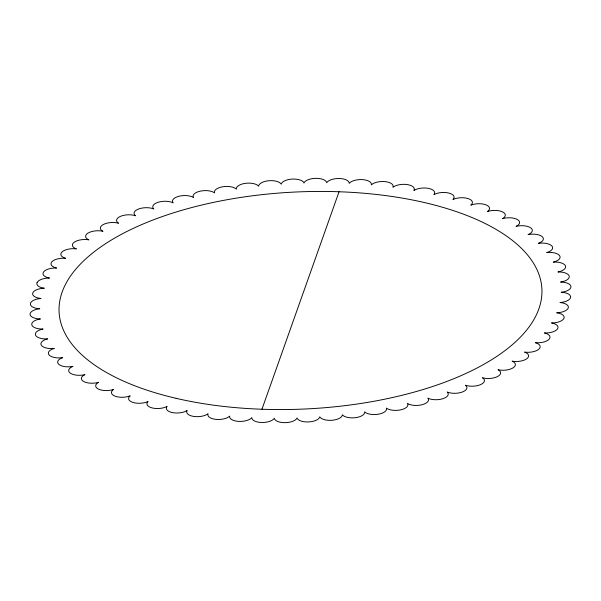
<?xml version="1.0" encoding="UTF-8"?>
<svg xmlns="http://www.w3.org/2000/svg" width="601" height="601" viewBox="0 0 601 601"><rect width="100%" height="100%" fill="white"/><g stroke="black" fill="none" stroke-linecap="round" stroke-linejoin="round"><path stroke-width="0.9" d="M261.953 409.243L339.047 191.757M176.123 398.335A241.67 108.586 -2.7 0 0 541.922 293.326A241.67 108.586 -2.7 0 0 183.455 209.839A241.67 108.586 -2.7 0 0 176.123 398.335M37.142 282.462A11.472 5.154 -2.7 0 0 44.301 288.217A11.472 5.154 -2.7 0 0 32.739 293.063A11.472 5.154 -2.7 0 0 41.033 298.472A11.472 5.154 -2.7 0 0 30.366 303.723A11.472 5.154 -2.7 0 0 39.741 308.741A11.472 5.154 -2.7 0 0 30.05 314.361A11.472 5.154 -2.7 0 0 40.425 318.951A11.472 5.154 -2.7 0 0 31.793 324.893A11.472 5.154 -2.7 0 0 43.092 329.025A11.472 5.154 -2.7 0 0 35.579 335.238A11.472 5.154 -2.7 0 0 47.719 338.874A11.472 5.154 -2.7 0 0 41.386 345.32A11.472 5.154 -2.7 0 0 54.27 348.437A11.472 5.154 -2.7 0 0 49.162 355.056A11.472 5.154 -2.7 0 0 62.699 357.633A11.472 5.154 -2.7 0 0 58.853 364.379A11.472 5.154 -2.7 0 0 72.931 366.392A11.472 5.154 -2.7 0 0 70.377 373.221A11.472 5.154 -2.7 0 0 84.899 374.648A11.472 5.154 -2.7 0 0 83.659 381.5A11.472 5.154 -2.7 0 0 98.504 382.341A11.472 5.154 -2.7 0 0 98.587 389.17A11.472 5.154 -2.7 0 0 113.649 389.418A11.472 5.154 -2.7 0 0 115.054 396.164A11.472 5.154 -2.7 0 0 130.222 395.811A11.472 5.154 -2.7 0 0 132.934 402.43A11.472 5.154 -2.7 0 0 148.079 401.483A11.472 5.154 -2.7 0 0 152.091 407.914A11.472 5.154 -2.7 0 0 167.101 406.381A11.472 5.154 -2.7 0 0 172.367 412.587A11.472 5.154 -2.7 0 0 187.144 410.475A11.472 5.154 -2.7 0 0 193.627 416.41A11.472 5.154 -2.7 0 0 208.044 413.736A11.472 5.154 -2.7 0 0 215.699 419.348A11.472 5.154 -2.7 0 0 229.65 416.132A11.472 5.154 -2.7 0 0 238.417 421.376A11.472 5.154 -2.7 0 0 251.789 417.65A11.472 5.154 -2.7 0 0 261.608 422.488A11.472 5.154 -2.7 0 0 274.304 418.273A11.472 5.154 -2.7 0 0 285.092 422.668A11.472 5.154 -2.7 0 0 297.022 418.003A11.472 5.154 -2.7 0 0 308.696 421.925A11.472 5.154 -2.7 0 0 319.762 416.839A11.472 5.154 -2.7 0 0 332.233 420.257A11.472 5.154 -2.7 0 0 342.352 414.788A11.472 5.154 -2.7 0 0 355.529 417.672A11.472 5.154 -2.7 0 0 364.627 411.865A11.472 5.154 -2.7 0 0 378.412 414.202A11.472 5.154 -2.7 0 0 386.413 408.102A11.472 5.154 -2.7 0 0 400.694 409.859A11.472 5.154 -2.7 0 0 407.546 403.511A11.472 5.154 -2.7 0 0 422.225 404.691A11.472 5.154 -2.7 0 0 427.867 398.14A11.472 5.154 -2.7 0 0 442.817 398.726A11.472 5.154 -2.7 0 0 447.212 392.025A11.472 5.154 -2.7 0 0 462.334 392.017A11.472 5.154 -2.7 0 0 465.444 385.218A11.472 5.154 -2.7 0 0 480.62 384.61A11.472 5.154 -2.7 0 0 482.423 377.759A11.472 5.154 -2.7 0 0 497.53 376.557A11.472 5.154 -2.7 0 0 498.019 369.713A11.472 5.154 -2.7 0 0 512.946 367.932A11.472 5.154 -2.7 0 0 512.105 361.148A11.472 5.154 -2.7 0 0 526.739 358.789A11.472 5.154 -2.7 0 0 524.583 352.111A11.472 5.154 -2.7 0 0 538.812 349.211A11.472 5.154 -2.7 0 0 535.356 342.69A11.472 5.154 -2.7 0 0 549.074 339.257A11.472 5.154 -2.7 0 0 544.348 332.946A11.472 5.154 -2.7 0 0 557.443 329.002A11.472 5.154 -2.7 0 0 551.478 322.947A11.472 5.154 -2.7 0 0 563.858 318.538A11.472 5.154 -2.7 0 0 556.699 312.783A11.472 5.154 -2.7 0 0 568.261 307.937A11.472 5.154 -2.7 0 0 559.967 302.528A11.472 5.154 -2.7 0 0 570.634 297.277A11.472 5.154 -2.7 0 0 561.259 292.259A11.472 5.154 -2.7 0 0 570.95 286.639A11.472 5.154 -2.7 0 0 560.575 282.049A11.472 5.154 -2.7 0 0 569.207 276.107A11.472 5.154 -2.7 0 0 557.908 271.975A11.472 5.154 -2.7 0 0 565.421 265.762A11.472 5.154 -2.7 0 0 553.281 262.126A11.472 5.154 -2.7 0 0 559.614 255.68A11.472 5.154 -2.7 0 0 546.73 252.563A11.472 5.154 -2.7 0 0 551.838 245.944A11.472 5.154 -2.7 0 0 538.301 243.367A11.472 5.154 -2.7 0 0 542.147 236.621A11.472 5.154 -2.7 0 0 528.069 234.608A11.472 5.154 -2.7 0 0 530.623 227.779A11.472 5.154 -2.7 0 0 516.101 226.352A11.472 5.154 -2.7 0 0 517.341 219.5A11.472 5.154 -2.7 0 0 502.496 218.659A11.472 5.154 -2.7 0 0 502.413 211.83A11.472 5.154 -2.7 0 0 487.351 211.582A11.472 5.154 -2.7 0 0 485.946 204.836A11.472 5.154 -2.7 0 0 470.778 205.189A11.472 5.154 -2.7 0 0 468.066 198.57A11.472 5.154 -2.7 0 0 452.921 199.517A11.472 5.154 -2.7 0 0 448.909 193.086A11.472 5.154 -2.7 0 0 433.899 194.619A11.472 5.154 -2.7 0 0 428.633 188.413A11.472 5.154 -2.7 0 0 413.856 190.525A11.472 5.154 -2.7 0 0 407.373 184.59A11.472 5.154 -2.7 0 0 392.956 187.264A11.472 5.154 -2.7 0 0 385.301 181.652A11.472 5.154 -2.7 0 0 371.35 184.868A11.472 5.154 -2.7 0 0 362.583 179.624A11.472 5.154 -2.7 0 0 349.211 183.35A11.472 5.154 -2.7 0 0 339.392 178.512A11.472 5.154 -2.7 0 0 326.696 182.727A11.472 5.154 -2.7 0 0 315.908 178.332A11.472 5.154 -2.7 0 0 303.978 182.997A11.472 5.154 -2.7 0 0 292.304 179.075A11.472 5.154 -2.7 0 0 281.238 184.161A11.472 5.154 -2.7 0 0 268.767 180.743A11.472 5.154 -2.7 0 0 258.648 186.212A11.472 5.154 -2.7 0 0 245.471 183.328A11.472 5.154 -2.7 0 0 236.373 189.135A11.472 5.154 -2.7 0 0 222.588 186.798A11.472 5.154 -2.7 0 0 214.587 192.898A11.472 5.154 -2.7 0 0 200.306 191.141A11.472 5.154 -2.7 0 0 193.454 197.489A11.472 5.154 -2.7 0 0 178.775 196.309A11.472 5.154 -2.7 0 0 173.133 202.86A11.472 5.154 -2.7 0 0 158.183 202.274A11.472 5.154 -2.7 0 0 153.788 208.975A11.472 5.154 -2.7 0 0 138.666 208.983A11.472 5.154 -2.7 0 0 135.556 215.782A11.472 5.154 -2.7 0 0 120.38 216.39A11.472 5.154 -2.7 0 0 118.577 223.241A11.472 5.154 -2.7 0 0 103.47 224.443A11.472 5.154 -2.7 0 0 102.981 231.287A11.472 5.154 -2.7 0 0 88.054 233.068A11.472 5.154 -2.7 0 0 88.895 239.852A11.472 5.154 -2.7 0 0 74.261 242.211A11.472 5.154 -2.7 0 0 76.417 248.889A11.472 5.154 -2.7 0 0 62.188 251.789A11.472 5.154 -2.7 0 0 65.644 258.31A11.472 5.154 -2.7 0 0 51.926 261.743A11.472 5.154 -2.7 0 0 56.652 268.054A11.472 5.154 -2.7 0 0 43.557 271.998A11.472 5.154 -2.7 0 0 49.522 278.053A11.472 5.154 -2.7 0 0 37.142 282.462"/></g></svg>
